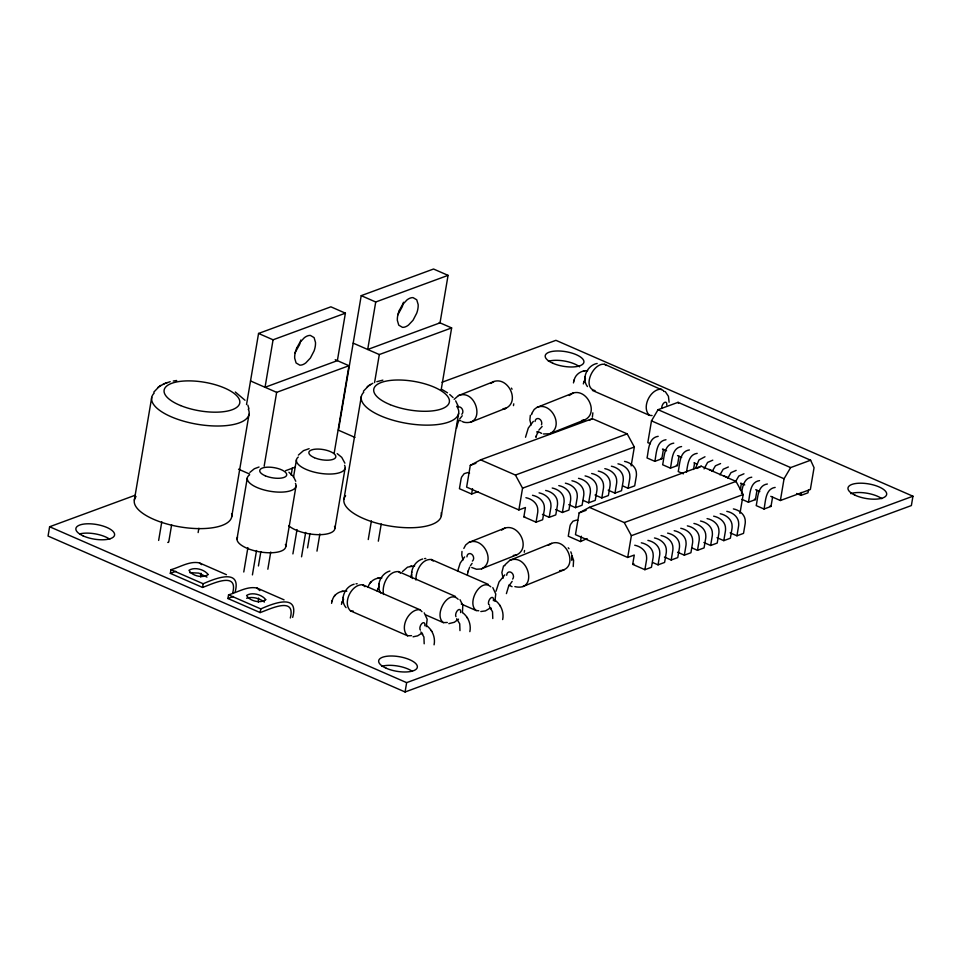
<?xml version="1.0" encoding="UTF-8"?>
<svg xmlns="http://www.w3.org/2000/svg" width="961" height="961" viewBox="0 0 961 961"><rect width="100%" height="100%" fill="white"/><g stroke="black" fill="none" stroke-linecap="round" stroke-linejoin="round"><path stroke-width="1.44" d="M592.853 412.834L592.372 417.23M571.819 560.455L571.903 555.398M571.999 559.266L572.083 557.656M354.128 584.216C344.627 586.642 339.269 599.976 346.056 607.652M389.914 571.038C381.073 573.369 375.715 584.997 380.688 592.961M422.72 558.966C414.732 561.116 409.602 570.666 412.329 578.498M597.165 363.462C587.315 365.132 581.117 378.394 587.435 386.562M669.108 402.239L668.424 396.292L665.276 391.595M200.729 577.008L200.945 573.224M258.329 602.163L258.545 598.078M513.751 403.824L513.474 405.614M524.55 550.473L524.286 552.263M232.73 592.841C238.484 570.522 211.66 584.36 202.543 587.435L170.325 573.357L170.974 569.681C180.151 567.158 189.605 560.78 199.456 562.906L226.448 574.69M290.33 617.983C296.084 595.664 269.248 609.514 260.143 612.577L227.925 598.511L228.574 594.835C237.751 592.3 247.205 585.934 257.055 588.06L284.048 599.844M235.073 592.228C241.968 567.386 214.519 578.738 203.191 583.759L170.974 569.681M292.673 617.382C299.568 592.541 272.119 603.892 260.791 608.914L228.574 594.835M461.977 551.422L461.785 555.05L463.022 560.011M424.185 643.786L423.933 637.011L420.882 631.93M434.072 644.819C435.537 637.792 432.642 630.248 426.936 625.899M459.971 630.608L459.73 623.833L456.667 618.752M469.857 631.641C471.322 624.614 468.427 617.07 462.721 612.722M492.777 618.536L492.525 611.761L489.473 606.667M502.663 619.569C504.249 612.085 500.789 604.157 494.531 599.856M343.065 597.862L343.161 597.225M378.85 584.696L378.946 584.048M411.656 572.612L411.752 571.975M584.949 377.409L585.045 376.772M573.212 566.546L573.597 560.335L571.915 555.566M135.417 495.155L49.624 526.748L48.05 536.07L405.074 691.98L911.376 505.558L912.95 496.224L555.926 340.326L442.012 382.262M134.348 500.056L151.718 397.41M158.649 540.43L161.796 521.799M168.728 542.052L171.635 524.862M198.134 532.574L198.867 528.274M246.533 404.557L258.557 333.455L330.884 306.823L345.395 313.166L337.371 360.651L265.044 387.283L273.068 339.798L345.395 313.166M231.685 516.874L249.031 414.311M237.007 538.857L247.289 477.953M243.77 571.999L247.89 547.638M264.167 466.133L276.648 392.352L348.975 365.721L334.248 452.787M252.419 574.894L256.539 550.533M258.425 565.957L260.851 551.614M267.843 569.224L270.75 552.022M291.159 475.13L292.372 467.959M293.489 477.257L296.42 459.863M285.777 546.533L296 486.17M292.901 553.908L297.021 529.547M301.55 556.803L305.67 532.442M307.556 547.866L309.983 533.535M316.974 551.134L319.881 533.932M448.066 275.363L375.727 301.994L367.703 349.48L440.03 322.848L448.066 275.363L433.543 269.02L361.216 295.652L338.464 430.204L354.957 437.411M334.909 528.442L345.131 468.079M343.954 499.179L361.312 396.521M374.574 382.586L379.307 354.549L451.634 327.917L441.159 389.902M368.255 539.541L371.402 520.91M378.322 541.175L381.229 523.973M405.074 691.98L406.647 682.646L912.95 496.224M441.279 515.997L458.637 413.434M631.149 465.881L634.332 447.021L627.209 433.879L592.372 418.672L480.596 459.839L470.301 465.364L466.626 487.119L518.868 509.943L525.451 507.516L523.865 516.85L536.058 522.171L542.641 519.745L544.214 510.423A11.724 9.057 69.8 0 0 544.382 507.732C544.479 501.101 538.592 496.477 532.49 495.287M469.557 473.088A7.724 5.97 69.8 0 0 467.575 472.62L464.163 473.677L461.712 476.932A11.724 9.057 69.8 0 0 461.004 479.383L459.43 488.705L471.623 494.026L472.524 488.705M518.868 509.943L522.556 488.176L515.42 475.046L480.596 459.839M536.058 522.171L537.643 512.838A11.724 9.057 69.8 0 0 537.8 510.159C537.908 503.516 532.022 498.903 525.919 497.702M542.436 514.375L549.212 517.33L550.785 507.997A11.724 9.057 69.8 0 0 550.953 505.318C551.061 498.675 545.175 494.062 539.073 492.861M555.59 509.534L562.365 512.489L563.939 503.156A11.724 9.057 69.8 0 0 564.107 500.477C564.215 493.834 558.317 489.221 552.215 488.02M568.744 504.681L575.507 507.648L577.093 498.315A11.724 9.057 69.8 0 0 577.261 495.636C577.357 488.993 571.471 484.368 565.368 483.179M739.97 513.402L743.165 494.543L736.03 481.413L701.206 466.193L589.417 507.36L579.135 512.886L575.459 534.652L627.701 557.464L634.272 555.038L632.698 564.371L644.891 569.693L651.462 567.278L653.048 557.945A11.724 9.057 69.8 0 0 653.204 555.266C653.312 548.623 647.426 543.998 641.323 542.809M577.753 520.381A7.724 5.97 69.8 0 0 576.408 520.141L572.996 521.198L570.546 524.454A11.724 9.057 69.8 0 0 569.837 526.904L568.263 536.226L580.456 541.56L581.357 536.226M583.243 500.441L588.661 502.807L590.246 493.474A11.724 9.057 69.8 0 0 590.402 490.795C590.51 484.152 584.624 479.527 578.522 478.338M587.123 538.556L580.456 541.56M595.039 494.999L601.814 497.954L603.388 488.632A11.724 9.057 69.8 0 0 603.556 485.942C603.664 479.311 597.778 474.686 591.676 473.497M608.193 490.158L614.968 493.113L616.542 483.791A11.724 9.057 69.8 0 0 616.71 481.101C616.818 474.47 610.92 469.845 604.817 468.656M622.692 485.906L628.11 488.272L629.695 478.95A11.724 9.057 69.8 0 0 629.863 476.26C629.96 469.629 624.073 465.004 617.971 463.815M627.701 557.464L631.377 535.697L624.254 522.568L589.417 507.36M770.782 496.32L780.38 500.513L810.363 489.473L814.051 467.707L810.628 460.223L678.058 402.335L658.069 409.686L651.486 420.858L647.81 442.625L650.405 443.766M658.189 436.33C648.17 437.748 648.699 450.769 647.029 457.941L654.825 461.34C656.507 454.181 655.967 441.159 665.985 439.742M654.825 461.34L661.829 458.769L663.402 449.436M644.891 569.693L646.465 560.371A11.724 9.057 69.8 0 0 646.633 557.68C646.741 551.037 640.855 546.425 634.74 545.235M673.781 443.141C663.763 444.559 664.303 457.58 662.634 464.752L670.43 468.151C672.099 460.992 671.571 447.97 681.577 446.553M652.627 562.485L658.045 564.852L659.618 555.518A11.724 9.057 69.8 0 0 659.787 552.839C659.895 546.196 653.997 541.584 647.894 540.382M670.43 468.151L677.421 465.58L679.007 456.247M664.423 557.056L671.186 560.011L672.772 550.677A11.724 9.057 69.8 0 0 672.94 547.998C673.036 541.355 667.15 536.743 661.048 535.541M686.478 472.295C687.704 465.52 688.196 454.505 697.181 453.364M693.518 469.473L694.599 463.058M677.565 552.215L684.34 555.17L685.914 545.836A11.724 9.057 69.8 0 0 686.082 543.157C686.19 536.514 680.304 531.901 674.202 530.7M692.076 547.962L697.494 550.329L699.067 540.995A11.724 9.057 69.8 0 0 699.236 538.316C699.344 531.673 693.458 527.06 687.343 525.859M703.872 542.521L710.647 545.488L712.221 536.154A11.724 9.057 69.8 0 0 712.389 533.475C712.497 526.832 706.599 522.207 700.497 521.018M717.026 537.679L723.789 540.647L725.375 531.313A11.724 9.057 69.8 0 0 725.543 528.634C725.639 521.991 719.753 517.366 713.651 516.177M740.306 489.906L741.387 483.491M741.508 493.474C742.457 487.191 743.838 478.097 751.766 477.197M730.168 532.838L736.943 535.794L738.516 526.472A11.724 9.057 69.8 0 0 738.685 523.781C738.793 517.15 732.907 512.525 726.804 511.336M741.916 499.372L748.415 502.207C750.085 495.047 749.544 482.026 759.562 480.608M748.415 502.207L755.406 499.624L756.98 490.302M767.358 484.008C757.352 485.425 757.881 498.447 756.211 505.606L764.007 509.018C765.677 501.858 765.148 488.837 775.155 487.419M764.007 509.018L770.998 506.435L772.584 497.113M780.38 500.513L784.056 478.746L790.639 467.587L810.628 460.223M796.597 493.486L800.993 495.395L801.486 492.488M808.441 490.158L807.985 492.825L800.993 495.395M202.543 587.435L203.191 583.759M260.143 612.577L260.791 608.914M456.547 428.246L457.244 424.966M467.346 574.894L468.043 571.615M525.511 437.255L528.286 428.089L533.331 421.35M496.044 591.207L499.047 581.946L504.813 574.87M506.399 593.622L508.561 586.45L512.153 581.369M331.581 603.364L332.025 601.298M573.465 382.91L573.909 380.844M341.467 604.373L341.996 602.103L341.792 602.835M377.253 591.195L377.781 588.925L377.577 589.658M583.351 383.92L583.88 381.649L583.663 382.382M457.58 571.351L460.187 563.122L464.619 556.948M695.56 468.199L698.959 459.959L704.978 456.763M531.601 414.659L531.938 413.398M535.938 437.387L536.142 436.582M530.352 415.248L529.871 420.017L531.121 424.978M332.218 600.601C333.671 594.15 340.494 590.294 346.825 591.183M368.003 587.423C369.408 581.273 375.751 577.357 381.877 577.969M410.587 576.852L411.608 574.618M574.101 380.148C575.483 374.129 581.585 370.201 587.615 370.67M457.208 425.086L457.472 424.149M468.019 571.723L468.271 570.798M462.385 612.577L462.83 605.286L459.995 599.676M536.106 436.702L536.37 435.765M331.965 601.514L332.278 600.373M573.837 381.061L574.161 379.919M457.448 424.257L458.89 420.438M468.247 570.906L469.701 567.086M536.346 435.874L538.148 431.369M341.924 602.331L343.606 599.171L343.221 599.64M377.709 589.153L379.187 586.234M583.808 381.877L585.489 378.718L585.105 379.175M704.065 468.908L707.608 462.409L712.774 460.175M426.288 626.644L427.164 619.256L424.209 612.854M494.879 601.394L495.756 594.006L492.801 587.591M463.839 548.431L465.689 544.971L468.74 542.497L504.777 528.13C519.048 523.397 531.037 548.082 516.694 554.857L481.041 568.984L476.488 569.248L471.743 567.507M712.173 471.407L715.416 465.821L720.57 463.574M719.969 474.806L723.213 469.22L728.366 466.986M727.765 478.218L731.009 472.632L736.162 470.385M735.561 481.617L738.805 476.031L743.97 473.797M532.166 412.762L534.196 409.458L536.827 407.464L572.876 393.109C587.147 388.364 599.135 413.05 584.793 419.825L549.656 433.783L543.397 433.976M504.681 565.813L504.945 565.188M503.588 565.801L501.87 572.516L503.108 578.27M505.234 564.6L509.883 560.263L551.53 543.397C567.939 537.451 579.063 569.585 559.59 570.642M459.646 419.032L462.241 415.729M470.446 565.681L472.091 563.386M454.145 399.368L458.433 395.608L493.978 381.493C508.249 376.748 520.237 401.434 505.894 408.209L470.758 422.167M153.784 392.136L159.142 386.586M363.378 391.247L368.736 385.709M538.941 430.011L542.148 426.48M402.503 571.519L407.536 567.158L414.684 565.885M294.979 352.903L299.568 344.591A14.667 7.472 -66.4 0 0 300.745 340.062M397.638 315.1L402.227 306.799A14.667 7.472 -66.4 0 0 403.416 302.259M298.378 455.082L303.496 450.637L309.13 448.679M335.221 595.075L334.416 596.06M371.018 581.898L370.201 582.883M249.872 472.404L254.365 468.728L259.038 467.01M458.517 619.16L454.337 622.272L448.823 623.641M569.272 395.512L572.876 393.109M422.071 633.011L417.639 635.846L413.038 636.819M490.663 607.76L485.473 610.884L480.824 611.532M490.819 383.451L493.978 381.493M501.618 530.1L504.777 528.13M548.347 545.367L551.53 543.397M159.49 386.346L164.763 383.535M369.096 385.457L372.796 383.271M157.64 387.643L160.943 385.325M367.234 386.766L370.538 384.448M246.617 598.235C252.515 596.313 259.566 598.367 264.419 602.066M589.081 420.438L590.51 419.669M590.871 419.476L592.372 418.672M696.917 468.5L698.203 467.815M698.707 467.539L701.206 466.193M514.856 586.606C538.28 592.18 528.79 552.923 509.883 560.263M522.892 586.546L564.179 569.813M458.433 395.608C476.488 388.304 486.122 425.651 464.499 422.36M537.331 407.236C551.71 401.698 564.299 426.972 549.656 433.783M469.232 542.256C483.611 536.718 496.2 562.005 481.569 568.816M165.748 383.151L170.205 381.685M163.19 384.148L167.214 382.562M170.325 573.357L175.767 571.327M227.925 598.511L233.367 596.481M285.573 470.71L295.303 467.13M470.301 465.364L475.899 463.298M515.42 475.046L627.209 433.879M471.623 494.026L478.194 491.612M522.556 488.176L634.332 447.021M689.373 449.952C679.367 451.37 679.895 464.391 678.226 471.563L683.427 473.833M523.865 516.85L524.694 516.55M549.212 517.33L555.782 514.904L557.368 505.582A11.724 9.057 69.8 0 0 557.524 502.891C557.632 496.248 551.746 491.636 545.644 490.446M562.365 512.489L568.936 510.063L570.51 500.741A11.724 9.057 69.8 0 0 570.678 498.05C570.786 491.407 564.9 486.795 558.797 485.605M575.507 507.648L582.09 505.222L583.663 495.9A11.724 9.057 69.8 0 0 583.832 493.209C583.94 486.566 578.054 481.954 571.939 480.764M588.661 502.807L595.243 500.381L596.817 491.047A11.724 9.057 69.8 0 0 596.985 488.368C597.081 481.725 591.195 477.112 585.093 475.911M601.814 497.954L608.385 495.54L609.971 486.206A11.724 9.057 69.8 0 0 610.127 483.527C610.235 476.884 604.349 472.271 598.247 471.07M614.968 493.113L621.539 490.699L623.112 481.365A11.724 9.057 69.8 0 0 623.281 478.686C623.389 472.043 617.503 467.43 611.4 466.229M628.11 488.272L634.692 485.858L636.266 476.524A11.724 9.057 69.8 0 0 636.434 473.845C636.542 467.202 630.656 462.589 624.542 461.388M579.135 512.886L586.126 510.315M624.254 522.568L736.03 481.413M631.377 535.697L743.165 494.543M632.698 564.371L633.936 563.915M658.045 564.852L664.616 562.425L666.189 553.104A11.724 9.057 69.8 0 0 666.357 550.413C666.466 543.782 660.579 539.157 654.477 537.968M671.186 560.011L677.769 557.584L679.343 548.263A11.724 9.057 69.8 0 0 679.511 545.572C679.619 538.941 673.733 534.316 667.619 533.127M684.34 555.17L690.923 552.743L692.497 543.421A11.724 9.057 69.8 0 0 692.665 540.731C692.761 534.088 686.875 529.475 680.772 528.286M697.494 550.329L704.065 547.902L705.65 538.58A11.724 9.057 69.8 0 0 705.806 535.89C705.915 529.247 700.028 524.634 693.926 523.445M710.647 545.488L717.218 543.061L718.792 533.739A11.724 9.057 69.8 0 0 718.96 531.049C719.068 524.406 713.182 519.793 707.08 518.604M723.789 540.647L730.372 538.22L731.946 528.886A11.724 9.057 69.8 0 0 732.114 526.208C732.222 519.565 726.336 514.952 720.221 513.751M736.943 535.794L743.526 533.379L745.099 524.045A11.724 9.057 69.8 0 0 745.268 521.367C745.364 514.724 739.477 510.111 733.375 508.91M447.321 622.476L443.405 622.632L425.735 614.908M411.536 635.653L407.62 635.798L350.525 610.872C342.128 603.088 351.558 583.94 362.717 584.756L420.101 609.827L421.987 611.676M505.894 408.209L503.071 408.785M584.793 419.825L581.97 420.401M516.694 554.857L513.306 555.446M189.846 572.684L198.771 573.104L206.987 577.105M376.82 381.685L382.886 380.136M583.483 371.054L584.973 370.79M411.68 565.993L410.191 566.257M378.874 578.066L377.385 578.33M343.089 591.243L341.599 591.508M173.292 381.024L176.692 380.508M595.075 390.646C581.801 387.619 593.009 362.453 604.601 364.303L663.414 390.562M353.192 611.1L350.525 610.872M652.087 415.56L649.504 415.344L592.408 390.418M478.794 610.764L476.212 610.547L461.256 604.013M424.618 558.581L425.759 558.473M356.026 583.832L357.168 583.723M661.612 389.193C650.501 388.484 640.987 407.632 649.504 415.344M490.771 586.787C480.356 577.513 466.349 603.184 476.212 610.547M458.145 599.268C448.126 588.853 433.303 615.268 443.405 622.632M419.729 609.658C408.617 608.938 399.103 628.086 407.62 635.798M463.899 422.191L462.145 421.495M488.32 584.396L431.297 559.494C421.386 558.713 415.693 571.447 415.873 580.012M455.514 596.481L398.503 571.579C387.944 570.978 381.505 585.297 383.559 594.487M512.045 586.666L508.862 585.057M658.069 409.686L790.639 467.587M439.261 322.524L451.634 327.917M651.486 420.858L784.056 478.746M361.216 295.652L375.727 301.994M662.465 449.027L666.574 450.817M677.541 455.61L681.661 457.412M693.998 462.794L696.737 463.995M709.086 469.376L713.194 471.178M724.162 475.971L728.282 477.761M740.619 483.155L744.727 484.945M755.694 489.738L759.815 491.539M660.856 458.337L661.829 458.769M676.448 465.148L677.421 465.58M754.433 499.203L755.406 499.624M770.025 506.015L770.998 506.435M353.192 343.149L379.307 354.549M335.233 359.714L348.975 365.721M258.557 333.455L273.068 339.798M250.521 380.952L276.648 392.352M238.544 469.208L249.548 474.013M49.624 526.748L406.647 682.646M257.055 588.06L259.83 590.595M199.456 562.906L201.726 564.648M541.632 433.375L540.478 432.834M604.601 364.303L606.235 365.492M431.297 559.494L433.219 561.044M398.503 571.579L400.413 573.128M362.717 584.756L364.88 586.678M538.16 432.714L536.718 431.849M503.876 408.569L504.225 408.761A7.604 2.222 13 0 0 504.969 409.134M442.036 389.505L447.502 392.809M539.205 432.078L539.83 432.474M460.307 420.462L460.932 420.858M457.82 420.233L458.781 420.846M337.191 453.616L341.756 457.376L344.903 463.19M235.313 392.004L245.007 400.256M288.925 472.259L293.321 476.344L295.772 481.281M449.712 394.503L453.075 397.554M568.239 547.794L569.008 548.731M490.482 607.82L491.347 609.058M500.393 606.175L499.768 605.202M467.575 618.223L466.962 617.286M431.789 631.401L431.177 630.464M422.744 634.296L422.347 633.695M663.655 390.875L664.063 391.595M455.658 400.845L458.253 406.239M511.408 388.112L512.057 389.229M678.058 402.335L678.526 403.368M247.866 405.158L248.959 408.833M570.834 551.854L571.639 554.137M285.393 544.455A24.698 9.334 9.6 0 1 260.899 552.07A24.698 9.334 9.6 0 1 237.583 537.175M295.447 483.407A24.698 9.334 9.6 0 1 268.96 491.059A24.698 9.334 9.6 0 1 249.608 474.83M167.743 542.328A5.105 1.934 9.6 0 1 167.983 542.533M334.512 526.364A24.698 9.334 9.6 0 1 318.223 534.676A24.698 9.334 9.6 0 1 288.66 525.643M344.567 465.316A24.698 9.334 9.6 0 1 318.668 473.076A24.698 9.334 9.6 0 1 298.258 457.076M420.377 630.092A4.144 2.114 -66.4 0 1 421.915 623.497A4.144 2.114 -66.4 0 1 424.822 625.767M455.958 616.65A4.144 2.114 -66.4 0 1 457.88 610.151A4.144 2.114 -66.4 0 1 460.607 612.589M488.656 604.361A4.144 2.114 -66.4 0 1 490.855 597.934A4.144 2.114 -66.4 0 1 493.377 600.685M489.569 605.142A4.144 2.114 -66.4 0 1 489.341 605.082M231.589 513.679A49.395 18.667 9.6 0 1 178.698 526.664A49.395 18.667 9.6 0 1 136.03 496.585M248.274 409.158A49.383 18.655 9.6 0 1 197.137 424.233A49.383 18.655 9.6 0 1 154.156 393.145M661.721 407.957A4.144 2.114 -66.4 0 1 664.556 402.455A4.144 2.114 -66.4 0 1 666.73 405.146M441.195 512.802A49.395 18.667 9.6 0 1 388.292 525.775A49.395 18.667 9.6 0 1 345.624 495.708M456.679 406.251A49.383 18.655 9.6 0 1 409.206 423.753A49.383 18.655 9.6 0 1 363.751 392.256M457.82 407.128A4.144 3.243 68.7 0 1 462.205 409.086A4.144 3.243 68.7 0 1 461.809 414.263M535.037 421.483A4.144 3.243 68.7 0 1 539.265 418.864A4.144 3.243 68.7 0 1 541.475 424.774M466.926 556.863A4.144 3.243 68.7 0 1 471.791 554.293A4.144 3.243 68.7 0 1 472.38 561.104M506.699 575.255A4.144 3.267 67.9 0 1 511.324 572.468A4.144 3.267 67.9 0 1 512.657 579.075M79.907 533.848A19.592 7.4 9.6 0 1 109.734 539.253M548.407 361.264A19.592 7.4 9.6 0 1 579.579 366.826M381.841 666.285A19.592 7.4 9.6 0 1 411.885 671.042M850.677 493.63A19.592 7.4 9.6 0 1 881.814 498.651M208.117 574.522C203.312 578.51 191.996 576.107 188.993 570.317C194.266 566.702 204.345 569.32 208.117 574.522M265.716 599.676C260.899 603.688 249.62 601.226 246.593 595.472C251.866 591.856 261.945 594.475 265.716 599.676M296.697 348.11L296.108 349.636A14.667 7.472 -66.4 0 0 294.679 358.165L296.096 362.958L299.796 365.144A18.331 9.346 -66.4 0 0 305.814 362.898L310.379 358.057L314.079 350.933A14.667 7.472 -66.4 0 0 315.496 342.404L314.091 337.611L310.391 335.425A18.331 9.346 -66.4 0 0 304.373 337.683L299.808 342.512L296.697 348.11M399.368 310.307L398.767 311.832A14.667 7.472 -66.4 0 0 397.349 320.373L398.755 325.154L402.455 327.341A18.331 9.346 -66.4 0 0 408.473 325.094L413.038 320.265L416.738 313.13A14.667 7.472 -66.4 0 0 418.167 304.601L416.75 299.808L413.062 297.634A18.331 9.346 -66.4 0 0 407.032 299.88L402.467 304.709L399.368 310.307M265.236 475.779A13.646 5.153 9.6 0 0 286.63 475.239A13.646 5.153 9.6 0 0 267.807 467.166A13.646 5.153 9.6 0 0 265.236 475.779M314.367 457.688A13.646 5.153 9.6 0 0 335.761 457.148A13.646 5.153 9.6 0 0 316.938 449.075A13.646 5.153 9.6 0 0 314.367 457.688M180.584 405.554A38.344 14.487 9.6 0 0 239.733 403.091A38.344 14.487 9.6 0 0 185.545 380.94A38.344 14.487 9.6 0 0 180.584 405.554M390.19 404.665A38.344 14.487 9.6 0 0 449.328 402.215A38.344 14.487 9.6 0 0 395.151 380.063A38.344 14.487 9.6 0 0 390.19 404.665M82.958 535.806A19.592 7.4 9.6 0 0 114.347 535.77A19.592 7.4 9.6 0 0 88.436 523.781A19.592 7.4 9.6 0 0 82.958 535.806M552.863 363.258A19.592 7.4 9.6 0 0 583.783 362.693A19.592 7.4 9.6 0 0 557.08 350.981A19.592 7.4 9.6 0 0 552.863 363.258M386.298 668.267A19.592 7.4 9.6 0 0 417.218 667.703A19.592 7.4 9.6 0 0 390.502 656.003A19.592 7.4 9.6 0 0 386.298 668.267M855.038 495.203A19.592 7.4 9.6 0 0 886.438 495.167A19.592 7.4 9.6 0 0 860.515 483.191A19.592 7.4 9.6 0 0 855.038 495.203"/></g></svg>
